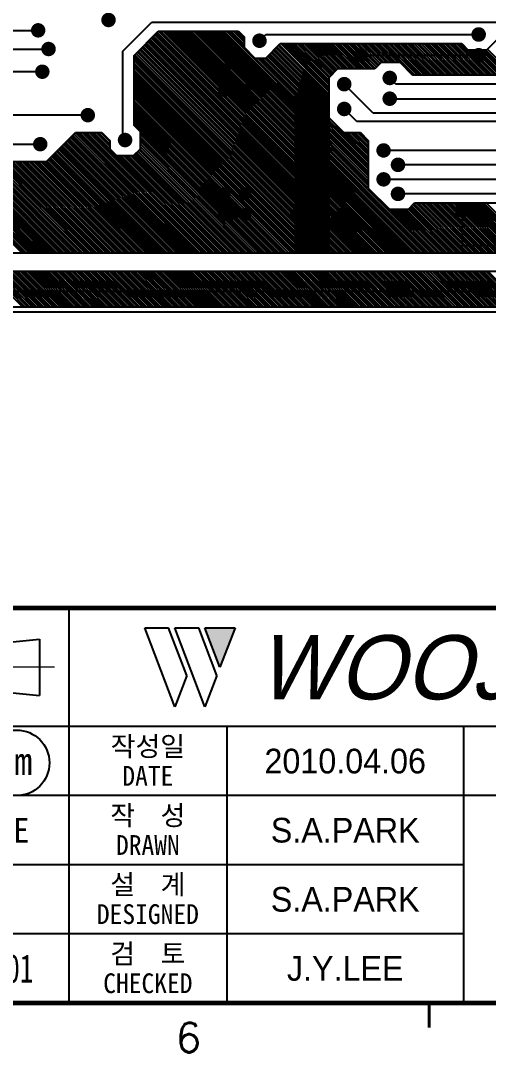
# Model space of a CAD drawing. Extents: x 295 to 953, y 10 to 290.
# Drawn here: x 743.1 to 790.5, y 10 to 114.5 of the extents above; entities that cross this region are included whole.
import ezdxf
from ezdxf.enums import TextEntityAlignment as Align

# ---------------------------------------------------------------- set-up
doc = ezdxf.new("R2010")
doc.units = 0
doc.header["$LTSCALE"] = 5
doc.header["$MEASUREMENT"] = 0
doc.linetypes.add('CENTER', pattern=[2, 1.25, -0.25, 0.25, -0.25])
doc.layers.get('0').update_dxf_attribs({"linetype": 'CONTINUOUS', "lineweight": 25})
doc.layers.add('2', color=2, linetype='CENTER', lineweight=13)
for name, color, linetype in [('ART02_PHO', 2, 'CONTINUOUS'), ('SHEET', 3, 'CONTINUOUS'), ('문자', 4, 'CONTINUOUS'), ('테두리', 3, 'CONTINUOUS')]:
    doc.layers.add(name, color=color, linetype=linetype)
doc.styles.add('MARK', font='ARLRDBD.TTF')
doc.styles.get("Standard").update_dxf_attribs({"font": 'simplex.shx'})
doc.styles.add('굴림', font='')
doc.styles.add('굴림체', font='')
doc.styles.get('굴림').set_extended_font_data('Gulim')
doc.styles.get('굴림체').set_extended_font_data('GulimChe')

# ---------------------------------------------------------------- blocks, each defined once
blk = doc.blocks.new('B')
at = {"layer": '문자'}
blk.add_hatch(color=256, dxfattribs=at).paths.add_polyline_path([(13.79, 10), (15.31, 6), (16.84, 10)])
at = {"color": 4, "const_width": 0.6}
blk.add_lwpolyline([(48.46, 10.32, 1), (49.06, 10.32, 1)], format="xyb", close=True, dxfattribs=at)
at = {"layer": '문자'}
for p, q in [((10.73, 2), (7.68, 10)), ((7.68, 10), (10.09, 10)), ((11.94, 5.16), (10.09, 10)), ((10.73, 10), (13.15, 10)), ((13.79, 2), (10.73, 10)), ((14.99, 5.16), (13.15, 10)), ((13.79, 10), (16.84, 10)), ((15.31, 6), (13.79, 10)), ((16.84, 10), (15.31, 6)), ((11.94, 5.16), (10.73, 2)), ((14.99, 5.16), (13.79, 2))]:
    blk.add_line(p, q, dxfattribs=at)
at = {"layer": '문자', "style": 'MARK', "oblique": 15}
blk.add_text('WOOJIN', height=6.5, dxfattribs=at).set_placement((36.4, 6), align=Align.MIDDLE_CENTER)
blk = doc.blocks.new('C')
at = {"layer": '2'}
blk.add_line((269.53, 49), (248.48, 49), dxfattribs=at)
at = {"layer": 'SHEET'}
for p, q in [((271, 55), (271, 15)), ((271, 55), (271, 15)), ((333, 43), (247, 43)), ((287, 43), (287, 15)), ((311, 43), (311, 15)), ((333, 36), (247, 36)), ((311, 29), (247, 29)), ((311, 22), (227, 22))]:
    blk.add_line(p, q, dxfattribs=at)
at = {"layer": 'SHEET', "color": 4}
for p, q in [((258.53, 50.9), (268.03, 51.85)), ((268.03, 51.85), (268.03, 46.15)), ((258.53, 47.1), (268.03, 46.15))]:
    blk.add_line(p, q, dxfattribs=at)
at = {"layer": 'SHEET'}
blk.add_circle((265.7, 39.32), 3.32, dxfattribs=at)
at = {"layer": '테두리'}
for points, const_width in [([(15, 285), (15, 15), (405, 15), (405, 285), (15, 285)], 0.5), ([(15, 55), (405, 55)], 0.5), ([(307.5, 12.5), (307.5, 15)], 0.3)]:
    blk.add_lwpolyline(points, dxfattribs=dict(at, const_width=const_width))
blk.add_blockref('B', (271, 43))
at = {"layer": '문자', "style": '굴림체'}
for s, height, p in [('작성일', 2, (279, 41)), ('DIM.IN mm', 2.85, (259, 39.5)), ('DATE', 2, (279, 38)), ('작  성', 2, (279, 34)), ('척도 SCALE', 2.5, (259, 32.5)), ('DRAWN', 2, (279, 31)), ('설  계', 2, (279, 27)), ('DESIGNED', 2, (279, 24)), ('검  토', 2, (279, 20)), ('CHECKED', 2, (279, 17))]:
    blk.add_text(s, height=height, dxfattribs=at).set_placement(p, align=Align.MIDDLE_CENTER)
at = {"layer": '문자', "style": '굴림체', "width": 0.75}
blk.add_text('공차 적용기준 : WMS C 40201', height=2.85, dxfattribs=at).set_placement((249, 18.5), align=Align.MIDDLE_CENTER)
at = {"layer": '문자'}
blk.add_text('6', height=3, dxfattribs=at).set_placement((283.12, 11.5), align=Align.MIDDLE)

msp = doc.modelspace()

# ---------------------------------------------------------------- linework, layer by layer
for points, const_width in [([(752.36, 114.55, -1), (751.63, 114.55, -1)], 0.733), ([(745.23, 113.5, -1), (744.5, 113.5, -1)], 0.733), ([(767.66, 112.45, -1), (766.92, 112.45, -1)], 0.733), ([(789.87, 113.08, -1), (789.13, 113.08, -1)], 0.733), ([(746.28, 111.61, -1), (745.55, 111.61, -1)], 0.733), ([(777.92, 110.98, -1), (777.19, 110.98, -1)], 0.733), ([(789.87, 110.98, -1), (789.13, 110.98, -1)], 0.733), ([(745.65, 109.31, -1), (744.92, 109.31, -1)], 0.733), ([(764.05, 109.52, -1), (763.4, 109.52, -1)], 0.65), ([(766.15, 109.52, -1), (765.5, 109.52, -1)], 0.65), ([(776.25, 108.05, -1), (775.51, 108.05, -1)], 0.733), ([(780.86, 108.68, -1), (780.12, 108.68, -1)], 0.733), ([(764.05, 107.42, -1), (763.4, 107.42, -1)], 0.65), ([(766.15, 107.42, -1), (765.5, 107.42, -1)], 0.65), ([(780.86, 106.58, -1), (780.12, 106.58, -1)], 0.733), ([(750.26, 104.91, -1), (749.53, 104.91, -1)], 0.733), ([(776.25, 105.54, -1), (775.51, 105.54, -1)], 0.733), ([(745.44, 101.97, -1), (744.71, 101.97, -1)], 0.733), ([(754.04, 102.39, -1), (753.3, 102.39, -1)], 0.733), ([(780.23, 101.34, -1), (779.5, 101.34, -1)], 0.733), ([(781.7, 99.88, -1), (780.96, 99.88, -1)], 0.733), ([(780.23, 98.41, -1), (779.5, 98.41, -1)], 0.733), ([(764.05, 96.94, -1), (763.4, 96.94, -1)], 0.65), ([(766.15, 96.94, -1), (765.5, 96.94, -1)], 0.65), ([(771.39, 96.94, -1), (770.74, 96.94, -1)], 0.65), ([(773.48, 96.94, -1), (772.83, 96.94, -1)], 0.65), ([(781.7, 96.94, -1), (780.96, 96.94, -1)], 0.733), ([(764.05, 94.85, -1), (763.4, 94.85, -1)], 0.65), ([(766.15, 94.85, -1), (765.5, 94.85, -1)], 0.65), ([(771.39, 94.85, -1), (770.74, 94.85, -1)], 0.65), ([(773.48, 94.85, -1), (772.83, 94.85, -1)], 0.65), ([(788.19, 95.27, -1), (787.46, 95.27, -1)], 0.733)]:
    msp.add_lwpolyline(points, format="xyb", close=True, dxfattribs=dict(const_width=const_width))
at = {"layer": 'ART02_PHO', "color": 7}
for p, q in [((753.46, 111.4), (756.39, 114.34)), ((756.39, 114.34), (818.84, 114.34)), ((733.97, 113.5), (744.87, 113.5)), ((754.59, 110.94), (757.02, 113.41)), ((774.33, 95.18), (756.56, 112.91)), ((774.33, 95.44), (756.69, 113.04)), ((774.33, 95.65), (756.81, 113.16)), ((774.33, 95.9), (756.94, 113.29)), ((757.02, 113.41), (765.15, 113.41)), ((774.33, 96.15), (757.06, 113.41)), ((774.33, 96.36), (757.27, 113.41)), ((774.33, 96.61), (757.52, 113.41)), ((774.33, 96.86), (757.78, 113.41)), ((774.33, 97.07), (757.99, 113.41)), ((774.33, 97.32), (758.24, 113.41)), ((774.33, 97.57), (758.49, 113.41)), ((774.33, 97.78), (758.7, 113.41)), ((774.33, 98.03), (758.95, 113.41)), ((774.33, 98.29), (759.2, 113.41)), ((774.33, 98.5), (759.41, 113.41)), ((774.33, 98.75), (759.66, 113.41)), ((774.33, 99), (759.91, 113.41)), ((774.33, 99.21), (760.12, 113.41)), ((774.33, 99.46), (760.37, 113.41)), ((774.33, 99.71), (760.63, 113.41)), ((774.33, 99.92), (760.84, 113.41)), ((774.33, 100.17), (761.09, 113.41)), ((774.33, 100.42), (761.3, 113.41)), ((774.33, 100.63), (761.55, 113.41)), ((774.33, 100.88), (761.8, 113.41)), ((774.33, 101.14), (762.01, 113.41)), ((774.33, 101.34), (762.26, 113.41)), ((774.33, 101.6), (762.51, 113.41)), ((774.33, 101.85), (762.72, 113.41)), ((774.33, 102.06), (762.97, 113.41)), ((774.33, 102.31), (763.22, 113.41)), ((774.33, 102.56), (763.43, 113.41)), ((774.33, 102.77), (763.69, 113.41)), ((774.33, 103.02), (763.94, 113.41)), ((765.74, 111.82), (764.15, 113.41)), ((765.74, 112.07), (764.4, 113.41)), ((765.74, 112.33), (764.65, 113.41)), ((765.74, 112.53), (764.86, 113.41)), ((765.74, 112.79), (765.11, 113.41)), ((765.15, 113.41), (765.74, 112.83)), ((767.29, 112.45), (767.92, 113.08)), ((767.92, 113.08), (789.5, 113.08)), ((790.34, 111.53), (792.02, 113.21)), ((774.33, 93.05), (755.51, 111.86)), ((774.33, 93.3), (755.64, 111.99)), ((774.33, 93.55), (755.72, 112.12)), ((774.33, 93.76), (755.85, 112.2)), ((774.33, 94.01), (755.97, 112.33)), ((774.33, 94.26), (756.1, 112.45)), ((774.33, 94.47), (756.23, 112.58)), ((774.33, 94.72), (756.35, 112.7)), ((774.33, 94.93), (756.43, 112.83)), ((765.74, 112.83), (765.74, 111.78)), ((767.92, 110.69), (769.38, 112.16)), ((774.33, 106.58), (769.05, 111.82)), ((774.33, 106.79), (769.18, 111.95)), ((774.33, 107.04), (769.3, 112.03)), ((769.38, 112.16), (787.78, 112.16)), ((774.33, 107.3), (769.47, 112.16)), ((774.33, 107.51), (769.68, 112.16)), ((774.33, 107.76), (769.93, 112.16)), ((774.33, 108.01), (770.18, 112.16)), ((774.33, 108.22), (770.39, 112.16)), ((774.33, 108.47), (770.64, 112.16)), ((774.33, 108.72), (770.85, 112.16)), ((774.41, 108.8), (771.1, 112.16)), ((774.54, 108.93), (771.35, 112.16)), ((774.67, 109.06), (771.56, 112.16)), ((774.79, 109.18), (771.82, 112.16)), ((774.92, 109.31), (772.07, 112.16)), ((775.04, 109.39), (772.28, 112.16)), ((775.13, 109.52), (772.53, 112.16)), ((775.34, 109.6), (772.78, 112.16)), ((775.55, 109.6), (772.99, 112.16)), ((775.8, 109.6), (773.24, 112.16)), ((776.05, 109.6), (773.49, 112.16)), ((776.26, 109.6), (773.7, 112.16)), ((776.51, 109.6), (773.95, 112.16)), ((776.76, 109.6), (774.2, 112.16)), ((776.97, 109.6), (774.41, 112.16)), ((777.22, 109.6), (774.67, 112.16)), ((777.47, 109.6), (774.92, 112.16)), ((777.68, 109.6), (775.13, 112.16)), ((777.93, 109.6), (775.38, 112.16)), ((778.19, 109.6), (775.63, 112.16)), ((778.4, 109.6), (775.84, 112.16)), ((778.65, 109.6), (776.09, 112.16)), ((778.9, 109.6), (776.34, 112.16)), ((779.02, 109.64), (776.55, 112.16)), ((779.15, 109.77), (776.8, 112.16)), ((779.28, 109.89), (777.05, 112.16)), ((779.4, 110.02), (777.26, 112.16)), ((779.53, 110.15), (777.52, 112.16)), ((779.69, 110.23), (777.77, 112.16)), ((779.9, 110.23), (777.98, 112.16)), ((780.16, 110.23), (778.23, 112.16)), ((780.37, 110.23), (778.44, 112.16)), ((780.62, 110.23), (778.69, 112.16)), ((780.87, 110.23), (778.94, 112.16)), ((781.08, 110.23), (779.15, 112.16)), ((781.33, 110.23), (779.4, 112.16)), ((782.84, 108.97), (779.65, 112.16)), ((783.05, 108.97), (779.86, 112.16)), ((783.3, 108.97), (780.11, 112.16)), ((783.55, 108.97), (780.37, 112.16)), ((783.76, 108.97), (780.57, 112.16)), ((784.01, 108.97), (780.83, 112.16)), ((784.26, 108.97), (781.08, 112.16)), ((784.47, 108.97), (781.29, 112.16)), ((784.72, 108.97), (781.54, 112.16)), ((784.98, 108.97), (781.79, 112.16)), ((785.18, 108.97), (782, 112.16)), ((785.44, 108.97), (782.25, 112.16)), ((785.69, 108.97), (782.5, 112.16)), ((785.9, 108.97), (782.71, 112.16)), ((786.15, 108.97), (782.96, 112.16)), ((786.4, 108.97), (783.22, 112.16)), ((786.61, 108.97), (783.42, 112.16)), ((786.86, 108.97), (783.68, 112.16)), ((787.11, 108.97), (783.93, 112.16)), ((787.32, 108.97), (784.14, 112.16)), ((787.57, 108.97), (784.39, 112.16)), ((787.83, 108.97), (784.64, 112.16)), ((788.03, 108.97), (784.85, 112.16)), ((788.29, 108.97), (785.1, 112.16)), ((788.54, 108.97), (785.35, 112.16)), ((788.75, 108.97), (785.56, 112.16)), ((789, 108.97), (785.81, 112.16)), ((789.25, 108.97), (786.07, 112.16)), ((789.46, 108.97), (786.27, 112.16)), ((789.71, 108.97), (786.53, 112.16)), ((789.92, 108.97), (786.74, 112.16)), ((790.17, 108.97), (786.99, 112.16)), ((790.42, 108.97), (787.24, 112.16)), ((790.63, 108.97), (787.45, 112.16)), ((790.88, 108.97), (787.7, 112.16)), ((787.78, 112.16), (788.41, 111.53)), ((733.55, 111.61), (745.92, 111.61)), ((753.46, 102.6), (753.46, 111.4)), ((754.59, 103.86), (754.59, 110.94)), ((774.33, 91.16), (754.59, 110.9)), ((774.33, 91.41), (754.67, 111.03)), ((774.33, 91.62), (754.8, 111.15)), ((774.33, 91.87), (754.93, 111.28)), ((774.33, 92.12), (755.01, 111.4)), ((774.33, 92.33), (755.14, 111.53)), ((774.33, 92.59), (755.26, 111.61)), ((774.33, 92.84), (755.39, 111.74)), ((765.74, 111.78), (766.83, 110.69)), ((774.33, 104.66), (768.13, 110.86)), ((774.33, 104.91), (768.25, 110.98)), ((774.33, 105.16), (768.34, 111.11)), ((774.33, 105.37), (768.46, 111.24)), ((774.33, 105.62), (768.59, 111.32)), ((774.33, 105.87), (768.71, 111.45)), ((774.33, 106.08), (768.84, 111.57)), ((774.33, 106.33), (768.97, 111.7)), ((777.56, 110.98), (789.5, 110.98)), ((788.41, 111.53), (790.34, 111.53)), ((791.14, 108.97), (788.58, 111.53)), ((791.35, 108.97), (788.79, 111.53)), ((791.6, 108.97), (789.04, 111.53)), ((791.85, 108.97), (789.29, 111.53)), ((792.06, 108.97), (789.5, 111.53)), ((792.31, 108.97), (789.75, 111.53)), ((792.56, 108.97), (790, 111.53)), ((792.77, 108.97), (790.21, 111.53)), ((793.02, 108.97), (790.42, 111.57)), ((774.29, 90.95), (754.59, 110.65)), ((774.08, 90.95), (754.59, 110.44)), ((773.83, 90.95), (754.59, 110.19)), ((773.58, 90.95), (754.59, 109.94)), ((773.37, 90.95), (754.59, 109.73)), ((766.83, 110.69), (767.92, 110.69)), ((774.33, 103.23), (766.87, 110.69)), ((774.33, 103.48), (767.12, 110.69)), ((774.33, 103.73), (767.37, 110.69)), ((774.33, 103.94), (767.58, 110.69)), ((774.33, 104.19), (767.83, 110.69)), ((774.33, 104.45), (768, 110.73)), ((779.61, 110.23), (778.98, 109.6)), ((781.54, 110.23), (779.61, 110.23)), ((782.8, 108.97), (781.54, 110.23)), ((745.29, 109.31), (709.87, 109.31)), ((773.11, 90.95), (754.59, 109.48)), ((772.86, 90.95), (754.59, 109.22)), ((772.65, 90.95), (754.59, 109.01)), ((772.4, 90.95), (754.59, 108.76)), ((775.21, 109.6), (774.33, 108.68)), ((774.33, 108.68), (774.33, 90.95)), ((778.98, 109.6), (775.21, 109.6)), ((781.12, 108.05), (780.49, 108.68)), ((793.02, 108.97), (782.8, 108.97)), ((772.15, 90.95), (754.59, 108.51)), ((771.94, 90.95), (754.59, 108.3)), ((771.69, 90.95), (754.59, 108.05)), ((771.44, 90.95), (754.59, 107.8)), ((778.81, 105.12), (775.88, 108.05)), ((793.69, 108.05), (781.12, 108.05)), ((771.23, 90.95), (754.59, 107.59)), ((770.98, 90.95), (754.59, 107.34)), ((770.73, 90.95), (754.59, 107.09)), ((770.52, 90.95), (754.59, 106.88)), ((770.26, 90.95), (754.59, 106.63)), ((770.94, 90.95), (770.94, 107.13)), ((770.94, 107.13), (774.12, 107.13)), ((778.31, 99.67), (770.94, 107.04)), ((778.31, 99.46), (770.94, 106.84)), ((778.31, 99.21), (770.94, 106.58)), ((778.31, 99.92), (771.1, 107.13)), ((778.31, 100.17), (771.31, 107.13)), ((778.31, 100.38), (771.56, 107.13)), ((778.31, 100.63), (771.82, 107.13)), ((774.12, 105.07), (772.03, 107.13)), ((774.12, 105.28), (772.28, 107.13)), ((774.12, 105.54), (772.53, 107.13)), ((774.12, 105.79), (772.74, 107.13)), ((774.12, 106), (772.99, 107.13)), ((774.12, 106.25), (773.24, 107.13)), ((774.12, 106.46), (773.45, 107.13)), ((774.12, 106.71), (773.7, 107.13)), ((774.12, 106.96), (773.95, 107.13)), ((774.12, 107.13), (774.12, 104.87)), ((780.49, 106.58), (794.11, 106.58)), ((770.01, 90.95), (754.59, 106.37)), ((769.8, 90.95), (754.59, 106.16)), ((769.55, 90.95), (754.59, 105.91)), ((769.3, 90.95), (754.59, 105.7)), ((778.31, 98.96), (770.94, 106.33)), ((778.31, 98.75), (770.94, 106.12)), ((778.31, 98.5), (770.94, 105.87)), ((778.31, 98.24), (770.94, 105.62)), ((777.14, 104.28), (775.88, 105.54)), ((749.9, 104.91), (733.34, 104.91)), ((769.09, 90.95), (754.59, 105.45)), ((768.84, 90.95), (754.59, 105.2)), ((768.59, 90.95), (754.59, 104.99)), ((768.38, 90.95), (754.59, 104.74)), ((768.13, 90.95), (754.59, 104.49)), ((778.31, 98.03), (770.94, 105.41)), ((778.31, 97.78), (770.94, 105.16)), ((778.31, 97.53), (770.94, 104.91)), ((784.68, 90.95), (770.94, 104.7)), ((774.12, 104.87), (775.84, 103.15)), ((795.16, 105.12), (778.81, 105.12)), ((767.88, 90.95), (754.59, 104.28)), ((767.67, 90.95), (754.59, 104.03)), ((755.22, 103.23), (754.59, 103.86)), ((784.43, 90.95), (770.94, 104.45)), ((784.18, 90.95), (770.94, 104.19)), ((783.97, 90.95), (770.94, 103.99)), ((783.72, 90.95), (770.94, 103.73)), ((783.47, 90.95), (770.94, 103.48)), ((797.05, 104.28), (777.14, 104.28)), ((745.71, 100.21), (748.64, 103.15)), ((759.58, 90.95), (748.01, 102.52)), ((759.83, 90.95), (748.14, 102.64)), ((760.08, 90.95), (748.26, 102.73)), ((760.29, 90.95), (748.39, 102.85)), ((760.54, 90.95), (748.51, 102.98)), ((748.64, 103.15), (751.32, 103.15)), ((760.79, 90.95), (748.64, 103.11)), ((761, 90.95), (748.81, 103.15)), ((761.25, 90.95), (749.06, 103.15)), ((761.51, 90.95), (749.31, 103.15)), ((761.72, 90.95), (749.52, 103.15)), ((761.97, 90.95), (749.77, 103.15)), ((762.22, 90.95), (750.02, 103.15)), ((762.43, 90.95), (750.23, 103.15)), ((752.12, 101.51), (750.48, 103.15)), ((752.12, 101.76), (750.73, 103.15)), ((752.12, 101.97), (750.94, 103.15)), ((752.12, 102.23), (751.2, 103.15)), ((751.32, 103.15), (752.12, 102.35)), ((753.67, 102.39), (753.46, 102.6)), ((755.22, 101.51), (755.22, 103.23)), ((767.42, 90.95), (755.22, 103.15)), ((767.21, 90.95), (755.22, 102.94)), ((766.95, 90.95), (755.22, 102.69)), ((766.7, 90.95), (755.22, 102.43)), ((783.26, 90.95), (770.94, 103.27)), ((783.01, 90.95), (770.94, 103.02)), ((782.75, 90.95), (770.94, 102.77)), ((782.54, 90.95), (770.94, 102.56)), ((775.84, 103.15), (777.52, 103.15)), ((778.31, 100.88), (776.01, 103.15)), ((778.31, 101.09), (776.26, 103.15)), ((778.31, 101.34), (776.51, 103.15)), ((778.31, 101.6), (776.72, 103.15)), ((778.31, 101.81), (776.97, 103.15)), ((778.31, 102.06), (777.22, 103.15)), ((778.31, 102.27), (777.43, 103.15)), ((777.52, 103.15), (778.31, 102.35)), ((734.81, 101.97), (745.08, 101.97)), ((757.48, 90.95), (746.96, 101.43)), ((757.69, 90.95), (747.09, 101.55)), ((757.94, 90.95), (747.21, 101.68)), ((758.19, 90.95), (747.3, 101.81)), ((758.4, 90.95), (747.42, 101.93)), ((758.66, 90.95), (747.55, 102.02)), ((758.91, 90.95), (747.68, 102.14)), ((759.12, 90.95), (747.8, 102.27)), ((759.37, 90.95), (747.93, 102.39)), ((752.12, 102.35), (752.12, 101.51)), ((752.12, 101.51), (752.79, 100.84)), ((754.51, 100.84), (755.22, 101.51)), ((765.53, 90.95), (755.09, 101.39)), ((765.78, 90.95), (755.18, 101.51)), ((766.49, 90.95), (755.22, 102.23)), ((766.24, 90.95), (755.22, 101.97)), ((765.99, 90.95), (755.22, 101.72)), ((782.29, 90.95), (770.94, 102.31)), ((782.04, 90.95), (770.94, 102.06)), ((781.83, 90.95), (770.94, 101.85)), ((781.58, 90.95), (770.94, 101.6)), ((781.33, 90.95), (770.94, 101.39)), ((778.31, 102.35), (778.31, 97.53)), ((755.34, 90.95), (745.92, 100.38)), ((755.55, 90.95), (746, 100.51)), ((755.81, 90.95), (746.12, 100.59)), ((756.06, 90.95), (746.25, 100.72)), ((756.27, 90.95), (746.38, 100.84)), ((756.52, 90.95), (746.5, 100.97)), ((756.77, 90.95), (746.59, 101.09)), ((756.98, 90.95), (746.71, 101.22)), ((757.23, 90.95), (746.84, 101.3)), ((762.68, 90.95), (752.79, 100.84)), ((752.79, 100.84), (754.51, 100.84)), ((762.93, 90.95), (753.04, 100.84)), ((763.14, 90.95), (753.25, 100.84)), ((763.39, 90.95), (753.5, 100.84)), ((763.64, 90.95), (753.75, 100.84)), ((763.85, 90.95), (753.96, 100.84)), ((764.1, 90.95), (754.21, 100.84)), ((764.36, 90.95), (754.46, 100.84)), ((764.57, 90.95), (754.59, 100.93)), ((764.82, 90.95), (754.72, 101.01)), ((765.07, 90.95), (754.84, 101.14)), ((765.28, 90.95), (754.97, 101.26)), ((781.12, 90.95), (770.94, 101.14)), ((780.87, 90.95), (770.94, 100.88)), ((780.62, 90.95), (770.94, 100.67)), ((780.41, 90.95), (770.94, 100.42)), ((796.21, 101.34), (779.86, 101.34)), ((733.93, 100.21), (745.71, 100.21)), ((743.23, 90.95), (733.97, 100.21)), ((743.48, 90.95), (734.22, 100.21)), ((743.69, 90.95), (734.43, 100.21)), ((743.95, 90.95), (734.68, 100.21)), ((744.2, 90.95), (734.93, 100.21)), ((744.41, 90.95), (735.14, 100.21)), ((744.66, 90.95), (735.4, 100.21)), ((744.91, 90.95), (735.65, 100.21)), ((745.12, 90.95), (735.86, 100.21)), ((745.37, 90.95), (736.11, 100.21)), ((745.62, 90.95), (736.36, 100.21)), ((745.83, 90.95), (736.57, 100.21)), ((746.08, 90.95), (736.82, 100.21)), ((746.33, 90.95), (737.07, 100.21)), ((746.54, 90.95), (737.28, 100.21)), ((746.8, 90.95), (737.53, 100.21)), ((747.05, 90.95), (737.78, 100.21)), ((747.26, 90.95), (737.99, 100.21)), ((747.51, 90.95), (738.25, 100.21)), ((747.76, 90.95), (738.5, 100.21)), ((747.97, 90.95), (738.71, 100.21)), ((748.22, 90.95), (738.96, 100.21)), ((748.47, 90.95), (739.21, 100.21)), ((748.68, 90.95), (739.42, 100.21)), ((748.93, 90.95), (739.67, 100.21)), ((749.18, 90.95), (739.92, 100.21)), ((749.39, 90.95), (740.13, 100.21)), ((749.65, 90.95), (740.38, 100.21)), ((749.9, 90.95), (740.63, 100.21)), ((750.11, 90.95), (740.84, 100.21)), ((750.36, 90.95), (741.1, 100.21)), ((750.61, 90.95), (741.35, 100.21)), ((750.82, 90.95), (741.56, 100.21)), ((751.07, 90.95), (741.81, 100.21)), ((751.28, 90.95), (742.02, 100.21)), ((751.53, 90.95), (742.27, 100.21)), ((751.78, 90.95), (742.52, 100.21)), ((751.99, 90.95), (742.73, 100.21)), ((752.24, 90.95), (742.98, 100.21)), ((752.5, 90.95), (743.23, 100.21)), ((752.7, 90.95), (743.44, 100.21)), ((752.96, 90.95), (743.69, 100.21)), ((753.21, 90.95), (743.95, 100.21)), ((753.42, 90.95), (744.16, 100.21)), ((753.67, 90.95), (744.41, 100.21)), ((753.92, 90.95), (744.66, 100.21)), ((754.13, 90.95), (744.87, 100.21)), ((754.38, 90.95), (745.12, 100.21)), ((754.63, 90.95), (745.37, 100.21)), ((754.84, 90.95), (745.58, 100.21)), ((755.09, 90.95), (745.79, 100.26)), ((780.16, 90.95), (770.94, 100.17)), ((779.9, 90.95), (770.94, 99.96)), ((779.69, 90.95), (770.94, 99.71)), ((779.44, 90.95), (770.94, 99.46)), ((797.67, 99.88), (781.33, 99.88)), ((779.19, 90.95), (770.94, 99.25)), ((778.98, 90.95), (770.94, 99)), ((778.73, 90.95), (770.94, 98.75)), ((778.52, 90.95), (770.94, 98.54)), ((778.27, 90.95), (770.94, 98.29)), ((796.21, 98.41), (779.86, 98.41)), ((778.02, 90.95), (770.94, 98.03)), ((777.81, 90.95), (770.94, 97.82)), ((777.56, 90.95), (770.94, 97.57)), ((777.31, 90.95), (770.94, 97.32)), ((778.31, 97.53), (780.45, 95.39)), ((777.1, 90.95), (770.94, 97.11)), ((776.84, 90.95), (770.94, 96.86)), ((776.59, 90.95), (770.94, 96.61)), ((776.38, 90.95), (770.94, 96.4)), ((776.13, 90.95), (770.94, 96.15)), ((797.67, 96.94), (781.33, 96.94)), ((775.88, 90.95), (770.94, 95.9)), ((775.67, 90.95), (770.94, 95.69)), ((775.42, 90.95), (770.94, 95.44)), ((775.17, 90.95), (770.94, 95.18)), ((784.89, 90.95), (780.45, 95.39)), ((780.45, 95.39), (782.38, 95.39)), ((785.14, 90.95), (780.7, 95.39)), ((785.39, 90.95), (780.95, 95.39)), ((785.6, 90.95), (781.16, 95.39)), ((785.86, 90.95), (781.41, 95.39)), ((786.11, 90.95), (781.66, 95.39)), ((786.32, 90.95), (781.87, 95.39)), ((786.57, 90.95), (782.13, 95.39)), ((782.38, 95.39), (783.01, 96.02)), ((786.82, 90.95), (782.38, 95.39)), ((787.03, 90.95), (782.5, 95.48)), ((787.28, 90.95), (782.63, 95.6)), ((787.49, 90.95), (782.71, 95.73)), ((787.74, 90.95), (782.84, 95.85)), ((787.99, 90.95), (782.96, 95.94)), ((783.01, 96.02), (796.37, 96.02)), ((788.2, 90.95), (783.13, 96.02)), ((788.45, 90.95), (783.38, 96.02)), ((788.71, 90.95), (783.63, 96.02)), ((788.91, 90.95), (783.84, 96.02)), ((789.17, 90.95), (784.1, 96.02)), ((789.42, 90.95), (784.35, 96.02)), ((789.63, 90.95), (784.56, 96.02)), ((789.88, 90.95), (784.81, 96.02)), ((790.13, 90.95), (785.06, 96.02)), ((790.34, 90.95), (785.27, 96.02)), ((790.59, 90.95), (785.52, 96.02)), ((790.84, 90.95), (785.77, 96.02)), ((791.05, 90.95), (785.98, 96.02)), ((791.3, 90.95), (786.23, 96.02)), ((791.56, 90.95), (786.48, 96.02)), ((791.76, 90.95), (786.69, 96.02)), ((792.02, 90.95), (786.95, 96.02)), ((792.27, 90.95), (787.2, 96.02)), ((792.48, 90.95), (787.41, 96.02)), ((792.73, 90.95), (787.66, 96.02)), ((787.83, 95.27), (787.83, 91.71)), ((792.98, 90.95), (787.91, 96.02)), ((793.19, 90.95), (788.12, 96.02)), ((793.44, 90.95), (788.37, 96.02)), ((793.69, 90.95), (788.62, 96.02)), ((793.9, 90.95), (788.83, 96.02)), ((794.15, 90.95), (789.08, 96.02)), ((794.41, 90.95), (789.33, 96.02)), ((794.61, 90.95), (789.54, 96.02)), ((794.87, 90.95), (789.79, 96.02)), ((795.08, 90.95), (790, 96.02)), ((795.33, 90.95), (790.26, 96.02)), ((774.96, 90.95), (770.94, 94.97)), ((774.71, 90.95), (770.94, 94.72)), ((774.46, 90.95), (770.94, 94.47)), ((774.25, 90.95), (770.94, 94.26)), ((773.99, 90.95), (770.94, 94.01)), ((773.74, 90.95), (770.94, 93.76)), ((773.53, 90.95), (770.94, 93.55)), ((773.28, 90.95), (770.94, 93.3)), ((773.03, 90.95), (770.94, 93.09)), ((772.82, 90.95), (770.94, 92.84)), ((772.57, 90.95), (770.94, 92.59)), ((772.32, 90.95), (770.94, 92.38)), ((772.11, 90.95), (770.94, 92.12)), ((774.33, 90.95), (727.14, 90.95)), ((771.86, 90.95), (770.94, 91.87)), ((771.61, 90.95), (770.94, 91.66)), ((771.4, 90.95), (770.94, 91.41)), ((771.15, 90.95), (770.94, 91.16)), ((850.86, 90.95), (770.94, 90.95)), ((787.83, 91.71), (791.39, 91.71)), ((856.18, 89.07), (518.72, 89.07)), ((743.27, 85.5), (739.75, 89.07)), ((743.53, 85.5), (740.01, 89.07)), ((743.78, 85.5), (740.22, 89.07)), ((743.99, 85.5), (740.47, 89.07)), ((744.24, 85.5), (740.68, 89.07)), ((744.49, 85.5), (740.93, 89.07)), ((744.7, 85.5), (741.18, 89.07)), ((744.95, 85.5), (741.39, 89.07)), ((745.2, 85.5), (741.64, 89.07)), ((745.41, 85.5), (741.89, 89.07)), ((745.66, 85.5), (742.1, 89.07)), ((745.92, 85.5), (742.35, 89.07)), ((746.12, 85.5), (742.6, 89.07)), ((746.38, 85.5), (742.81, 89.07)), ((746.63, 85.5), (743.07, 89.07)), ((746.84, 85.5), (743.32, 89.07)), ((747.09, 85.5), (743.53, 89.07)), ((747.34, 85.5), (743.78, 89.07)), ((747.55, 85.5), (744.03, 89.07)), ((747.8, 85.5), (744.24, 89.07)), ((748.05, 85.5), (744.49, 89.07)), ((748.26, 85.5), (744.74, 89.07)), ((748.51, 85.5), (744.95, 89.07)), ((748.77, 85.5), (745.2, 89.07)), ((748.97, 85.5), (745.45, 89.07)), ((749.23, 85.5), (745.66, 89.07)), ((749.48, 85.5), (745.92, 89.07)), ((749.69, 85.5), (746.17, 89.07)), ((749.94, 85.5), (746.38, 89.07)), ((750.15, 85.5), (746.63, 89.07)), ((750.4, 85.5), (746.88, 89.07)), ((750.65, 85.5), (747.09, 89.07)), ((750.86, 85.5), (747.34, 89.07)), ((751.11, 85.5), (747.59, 89.07)), ((751.36, 85.5), (747.8, 89.07)), ((751.57, 85.5), (748.05, 89.07)), ((751.82, 85.5), (748.3, 89.07)), ((752.08, 85.5), (748.51, 89.07)), ((752.29, 85.5), (748.77, 89.07)), ((752.54, 85.5), (748.97, 89.07)), ((752.79, 85.5), (749.23, 89.07)), ((753, 85.5), (749.48, 89.07)), ((753.25, 85.5), (749.69, 89.07)), ((753.5, 85.5), (749.94, 89.07)), ((753.71, 85.5), (750.19, 89.07)), ((753.96, 85.5), (750.4, 89.07)), ((754.21, 85.5), (750.65, 89.07)), ((754.42, 85.5), (750.9, 89.07)), ((754.67, 85.5), (751.11, 89.07)), ((754.93, 85.5), (751.36, 89.07)), ((755.14, 85.5), (751.61, 89.07)), ((755.39, 85.5), (751.82, 89.07)), ((755.64, 85.5), (752.08, 89.07)), ((755.85, 85.5), (752.33, 89.07)), ((756.1, 85.5), (752.54, 89.07)), ((756.35, 85.5), (752.79, 89.07)), ((756.56, 85.5), (753.04, 89.07)), ((756.81, 85.5), (753.25, 89.07)), ((757.06, 85.5), (753.5, 89.07)), ((757.27, 85.5), (753.75, 89.07)), ((757.52, 85.5), (753.96, 89.07)), ((757.78, 85.5), (754.21, 89.07)), ((757.99, 85.5), (754.46, 89.07)), ((758.24, 85.5), (754.67, 89.07)), ((758.45, 85.5), (754.93, 89.07)), ((758.7, 85.5), (755.18, 89.07)), ((758.95, 85.5), (755.39, 89.07)), ((759.16, 85.5), (755.64, 89.07)), ((759.41, 85.5), (755.89, 89.07)), ((759.66, 85.5), (756.1, 89.07)), ((759.87, 85.5), (756.35, 89.07)), ((760.12, 85.5), (756.56, 89.07)), ((760.37, 85.5), (756.81, 89.07)), ((760.58, 85.5), (757.06, 89.07)), ((760.84, 85.5), (757.27, 89.07)), ((761.09, 85.5), (757.52, 89.07)), ((761.3, 85.5), (757.78, 89.07)), ((761.55, 85.5), (757.99, 89.07)), ((761.8, 85.5), (758.24, 89.07)), ((762.01, 85.5), (758.49, 89.07)), ((762.26, 85.5), (758.7, 89.07)), ((762.51, 85.5), (758.95, 89.07)), ((762.72, 85.5), (759.2, 89.07)), ((762.97, 85.5), (759.41, 89.07)), ((763.22, 85.5), (759.66, 89.07)), ((763.43, 85.5), (759.91, 89.07)), ((763.69, 85.5), (760.12, 89.07)), ((763.94, 85.5), (760.37, 89.07)), ((764.15, 85.5), (760.63, 89.07)), ((764.4, 85.5), (760.84, 89.07)), ((764.65, 85.5), (761.09, 89.07)), ((764.86, 85.5), (761.34, 89.07)), ((765.11, 85.5), (761.55, 89.07)), ((765.36, 85.5), (761.8, 89.07)), ((765.57, 85.5), (762.05, 89.07)), ((765.82, 85.5), (762.26, 89.07)), ((766.07, 85.5), (762.51, 89.07)), ((766.28, 85.5), (762.76, 89.07)), ((766.53, 85.5), (762.97, 89.07)), ((766.74, 85.5), (763.22, 89.07)), ((767, 85.5), (763.48, 89.07)), ((767.25, 85.5), (763.69, 89.07)), ((767.46, 85.5), (763.94, 89.07)), ((767.71, 85.5), (764.19, 89.07)), ((767.96, 85.5), (764.4, 89.07)), ((768.17, 85.5), (764.65, 89.07)), ((768.42, 85.5), (764.86, 89.07)), ((768.67, 85.5), (765.11, 89.07)), ((768.88, 85.5), (765.36, 89.07)), ((769.13, 85.5), (765.57, 89.07)), ((769.38, 85.5), (765.82, 89.07)), ((769.59, 85.5), (766.07, 89.07)), ((769.85, 85.5), (766.28, 89.07)), ((770.1, 85.5), (766.53, 89.07)), ((770.31, 85.5), (766.79, 89.07)), ((770.56, 85.5), (767, 89.07)), ((770.81, 85.5), (767.25, 89.07)), ((771.02, 85.5), (767.5, 89.07)), ((771.27, 85.5), (767.71, 89.07)), ((771.52, 85.5), (767.96, 89.07)), ((771.73, 85.5), (768.21, 89.07)), ((771.98, 85.5), (768.42, 89.07)), ((772.23, 85.5), (768.67, 89.07)), ((772.44, 85.5), (768.92, 89.07)), ((772.7, 85.5), (769.13, 89.07)), ((772.95, 85.5), (769.38, 89.07)), ((773.16, 85.5), (769.64, 89.07)), ((773.41, 85.5), (769.85, 89.07)), ((773.66, 85.5), (770.1, 89.07)), ((773.87, 85.5), (770.35, 89.07)), ((774.12, 85.5), (770.56, 89.07)), ((774.33, 85.5), (770.81, 89.07)), ((774.58, 85.5), (771.06, 89.07)), ((774.83, 85.5), (771.27, 89.07)), ((775.04, 85.5), (771.52, 89.07)), ((775.29, 85.5), (771.77, 89.07)), ((775.55, 85.5), (771.98, 89.07)), ((775.76, 85.5), (772.23, 89.07)), ((776.01, 85.5), (772.49, 89.07)), ((776.26, 85.5), (772.7, 89.07)), ((776.47, 85.5), (772.95, 89.07)), ((776.72, 85.5), (773.16, 89.07)), ((776.97, 85.5), (773.41, 89.07)), ((777.18, 85.5), (773.66, 89.07)), ((777.43, 85.5), (773.87, 89.07)), ((777.68, 85.5), (774.12, 89.07)), ((777.89, 85.5), (774.37, 89.07)), ((778.14, 85.5), (774.58, 89.07)), ((778.4, 85.5), (774.83, 89.07)), ((778.61, 85.5), (775.08, 89.07)), ((778.86, 85.5), (775.29, 89.07)), ((779.11, 85.5), (775.55, 89.07)), ((779.32, 85.5), (775.8, 89.07)), ((779.57, 85.5), (776.01, 89.07)), ((779.82, 85.5), (776.26, 89.07)), ((780.03, 85.5), (776.51, 89.07)), ((780.28, 85.5), (776.72, 89.07)), ((780.53, 85.5), (776.97, 89.07)), ((780.74, 85.5), (777.22, 89.07)), ((780.99, 85.5), (777.43, 89.07)), ((781.25, 85.5), (777.68, 89.07)), ((781.45, 85.5), (777.93, 89.07)), ((781.71, 85.5), (778.14, 89.07)), ((781.96, 85.5), (778.4, 89.07)), ((782.17, 85.5), (778.65, 89.07)), ((782.42, 85.5), (778.86, 89.07)), ((782.63, 85.5), (779.11, 89.07)), ((782.88, 85.5), (779.36, 89.07)), ((783.13, 85.5), (779.57, 89.07)), ((783.34, 85.5), (779.82, 89.07)), ((783.59, 85.5), (780.07, 89.07)), ((783.84, 85.5), (780.28, 89.07)), ((784.05, 85.5), (780.53, 89.07)), ((784.3, 85.5), (780.74, 89.07)), ((784.56, 85.5), (780.99, 89.07)), ((784.77, 85.5), (781.25, 89.07)), ((785.02, 85.5), (781.45, 89.07)), ((785.27, 85.5), (781.71, 89.07)), ((785.48, 85.5), (781.96, 89.07)), ((785.73, 85.5), (782.17, 89.07)), ((785.98, 85.5), (782.42, 89.07)), ((786.19, 85.5), (782.67, 89.07)), ((786.44, 85.5), (782.88, 89.07)), ((786.69, 85.5), (783.13, 89.07)), ((786.9, 85.5), (783.38, 89.07)), ((787.15, 85.5), (783.59, 89.07)), ((787.41, 85.5), (783.84, 89.07)), ((787.62, 85.5), (784.1, 89.07)), ((787.87, 85.5), (784.3, 89.07)), ((788.12, 85.5), (784.56, 89.07)), ((788.33, 85.5), (784.81, 89.07)), ((788.58, 85.5), (785.02, 89.07)), ((788.83, 85.5), (785.27, 89.07)), ((789.04, 85.5), (785.52, 89.07)), ((789.29, 85.5), (785.73, 89.07)), ((789.54, 85.5), (785.98, 89.07)), ((789.75, 85.5), (786.23, 89.07)), ((790, 85.5), (786.44, 89.07)), ((790.26, 85.5), (786.69, 89.07)), ((790.47, 85.5), (786.95, 89.07)), ((790.72, 85.5), (787.15, 89.07)), ((790.93, 85.5), (787.41, 89.07)), ((791.18, 85.5), (787.66, 89.07)), ((791.43, 85.5), (787.87, 89.07)), ((791.64, 85.5), (788.12, 89.07)), ((791.89, 85.5), (788.37, 89.07)), ((792.14, 85.5), (788.58, 89.07)), ((792.35, 85.5), (788.83, 89.07)), ((792.6, 85.5), (789.04, 89.07)), ((792.85, 85.5), (789.29, 89.07)), ((793.06, 85.5), (789.54, 89.07)), ((793.32, 85.5), (789.75, 89.07)), ((793.57, 85.5), (790, 89.07)), ((793.78, 85.5), (790.26, 89.07)), ((794.03, 85.5), (790.47, 89.07)), ((515.62, 87.1), (862.59, 87.1)), ((509.12, 85.5), (868, 85.5)), ((509.63, 85), (868.5, 85))]:
    msp.add_line(p, q, dxfattribs=at)

# ---------------------------------------------------------------- block references
msp.add_blockref('C', (476.98, 0))

# ---------------------------------------------------------------- texts
at = {"color": 4, "style": '굴림'}
for s, p in [('2010.04.06', (775.98, 39.5)), ('S.A.PARK', (775.98, 32.5)), ('S.A.PARK', (775.98, 25.5)), ('J.Y.LEE', (775.98, 18.5))]:
    msp.add_text(s, height=2.5, dxfattribs=at).set_placement(p, align=Align.MIDDLE_CENTER)

doc.saveas('drawing.dxf')
